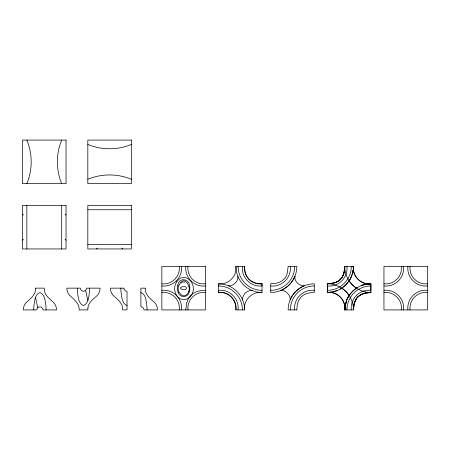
<?xml version="1.0" encoding="UTF-8"?>
<svg xmlns="http://www.w3.org/2000/svg" width="450" height="450" viewBox="0 0 450 450"><rect width="100%" height="100%" fill="white"/><g stroke="black" fill="none" stroke-linecap="round" stroke-linejoin="round"><path stroke-width="0.67" d="M218.469 292.348L218.469 290.323C229.601 289.058 239.389 298.749 238.067 309.921M218.469 283.944C228.144 284.867 237.218 276.514 235.884 266.372L244.586 266.372C244.603 270.731 245.407 275.394 248.349 278.786M262.018 292.348C252.332 291.42 243.264 299.779 244.597 309.921L235.884 309.921C237.352 299.784 228.268 291.392 218.469 292.5L218.469 283.793A26.117 26.117 0 0 1 244.592 309.921M262.018 283.944L262.018 285.969C250.886 287.235 241.093 277.537 242.421 266.372M270.726 285.969L270.726 292.489A26.117 26.117 0 0 0 296.848 266.372L288.152 266.372L287.19 273.572L286.014 276.424L284.248 278.955L281.734 281.098L278.764 282.555L275.13 283.472L270.726 283.793L270.726 285.969C281.897 287.291 291.589 277.504 290.323 266.372M296.854 309.921L297.141 305.736L297.945 302.299L299.312 299.289L301.207 296.854L303.643 294.958L306.652 293.591L310.089 292.787L314.274 292.5L314.274 283.798A26.117 26.117 0 0 0 288.152 309.921L296.82 309.921M327.341 292.258L327.341 285.969C338.507 287.291 348.204 277.504 346.933 266.372M327.341 284.597L327.341 283.798L333.877 283.022M370.89 291.696L370.884 292.489L366.109 292.882L362.228 293.974L359.786 295.256L357.671 297.011L355.832 299.447L354.555 302.31L353.756 305.707L353.43 309.921L354.234 303.379M181.451 266.372C182.734 277.498 172.986 287.252 161.854 285.969M185.805 309.921L186.502 303.384L188.634 298.069A10.609 10.609 0 0 0 192.032 294.193C195.801 291.251 200.717 290.301 205.403 290.323M294.677 309.921C293.411 298.789 303.103 288.996 314.274 290.323M370.884 284.034C361.367 284.799 352.103 276.536 353.43 266.372L344.756 266.372L344.048 272.694M351.293 309.921C350.021 298.789 359.719 288.996 370.884 290.323L370.884 283.944A25.959 25.672 0 0 0 368.859 283.989M403.549 266.372C404.831 277.498 395.083 287.252 383.951 285.969M407.902 309.921C406.62 298.789 416.368 289.041 427.5 290.323M353.469 309.701L354.071 304.037L356.282 298.733M344.756 266.597L343.991 272.908M179.274 266.372C180.495 276.345 171.827 285.013 161.854 283.793M187.982 309.921C186.761 299.947 195.429 291.279 205.403 292.5M345.246 266.372L344.767 266.372L344.486 270.456L343.671 273.994L341.944 277.56M401.372 266.372C402.593 276.345 393.924 285.013 383.951 283.793M410.079 309.921C408.859 299.947 417.527 291.279 427.5 292.5M345.009 306.309L346.691 300.054M353.216 269.983L351.534 276.238M343.991 272.919C343.018 277.014 340.144 280.659 336.201 282.234M343.744 273.769L342.309 276.986L340.706 279.124M354.482 302.518L356.799 298.012L359.516 295.436M46.08 309.921A48.443 48.443 0 0 0 45.945 306.349C45.231 301.579 45.118 294.491 39.921 292.5C34.723 294.491 34.611 301.579 33.891 306.349A48.443 48.443 0 0 0 33.761 309.921M77.31 288.146A48.443 48.443 0 0 0 77.439 291.713C78.159 296.483 78.272 303.57 83.469 305.567C88.667 303.57 88.779 296.483 89.494 291.713A48.443 48.443 0 0 0 89.629 288.146M179.184 285.002L180.759 282.212L182.947 280.834A3.324 3.212 -8.5 0 1 185.102 281.059L187.442 283.078L188.938 286.447M188.73 291.392L188.123 292.77A7.605 7.464 67.9 0 1 187.526 293.692L186.036 295.082L184.523 295.706A3.651 3.544 10.7 0 1 182.194 295.402L180.81 294.412L179.601 292.708M26.854 183.628C32.619 169.847 32.619 153.866 26.854 140.079M61.695 140.079C55.929 153.866 55.929 169.847 61.695 183.628M346.933 299.481L347.338 298.598M351.028 277.403L350.145 279.124M347.777 297.731L348.244 296.882M349.312 280.513L345.814 284.844L341.752 288.169M349.093 295.509L352.884 290.987L357.57 287.438M176.642 281.678L179.567 278.747A8.308 8.308 0 0 1 181.609 277.796L185.209 277.588A8.291 8.291 0 0 1 187.38 278.308L189.962 280.181M356.406 298.547L357.221 297.501M341.803 277.768L339.587 280.181L336.6 282.054M357.666 297.011L362.233 293.974M340.554 279.281L337.956 281.34L334.305 282.904M22.5 240.244L23.468 239.276M65.081 215.083L66.049 214.116M96.531 248.951L97.498 247.984M180.996 283.179L181.328 282.864M181.671 282.589L182.019 282.352M359.702 295.312L364.967 293.113L370.457 292.5M340.374 289.018L341.207 288.517A26.111 26.078 -36.6 0 1 340.436 288.968M187.993 298.463L188.634 298.069A14.704 14.704 0 0 1 192.043 294.199A12.032 12.032 0 0 0 189.928 280.215M336.195 282.234L332.409 283.354L327.791 283.787M337.202 290.565L330.947 292.247M131.372 144.433C117.585 150.199 101.61 150.199 87.823 144.433M87.823 179.274C101.61 173.509 117.585 173.509 131.372 179.274M361.941 285.368L361.041 285.716L362.936 285.03M362.548 285.159L363.465 284.867M182.678 282.026L185.006 282.026M363.071 284.985L366.069 284.237M334.299 282.909L327.341 283.793L327.341 292.489C337.399 291.229 345.898 300.122 344.841 309.921M364.134 293.327L370.884 292.5L370.884 283.793C360.917 285.013 352.249 276.345 353.469 266.372A26.128 26.128 0 0 1 327.33 292.5C337.303 291.279 345.977 299.947 344.756 309.921L353.469 309.921A26.128 26.128 0 0 0 327.341 283.793M365.963 284.259L367.279 284.04M366.159 284.22L366.874 284.102M331.043 292.236L327.341 292.348A25.959 25.672 0 0 0 330.93 292.129M368.719 283.882L370.884 283.793A26.117 26.117 0 0 0 344.762 309.921M252.197 290.588C246.679 289.789 242.134 295.223 242.623 299.953M370.592 285.969L370.884 285.969A23.94 23.94 0 0 0 346.939 309.921M87.823 209.756L131.372 209.756M87.823 244.597L131.372 244.597M352.091 266.372L351.293 266.372A23.94 23.94 0 0 1 327.341 290.317M235.896 266.372A26.117 26.117 0 0 0 262.018 292.494L262.018 283.793C257.169 283.815 251.859 282.724 248.496 278.955M427.5 285.969C416.368 287.252 406.62 277.498 407.902 266.372M205.403 285.969C194.276 287.252 184.523 277.498 185.805 266.372M383.951 290.323C395.083 289.041 404.831 298.789 403.549 309.921M161.854 290.323C173.014 289.007 182.829 298.721 181.451 309.921M427.5 283.793C417.527 285.013 408.859 276.345 410.079 266.372M262.018 283.793C252.045 285.013 243.377 276.345 244.597 266.372M205.403 283.793C195.429 285.013 186.761 276.345 187.982 266.372M383.951 292.5C393.924 291.279 402.593 299.947 401.372 309.921M218.469 292.5C228.786 291.049 236.621 300.285 235.884 309.921M161.854 292.5C171.827 291.279 180.495 299.947 179.274 309.921M140.895 292.5C146.149 294.379 146.16 301.68 146.925 306.349A48.443 48.443 0 0 1 147.054 309.921M127.018 305.567C121.764 303.688 121.753 296.381 120.988 291.713A48.443 48.443 0 0 1 120.859 288.146M228.465 285.778C233.218 286.532 238.624 281.07 237.876 276.368M121.691 247.984L122.659 248.951M65.081 239.276L66.049 240.244M22.5 214.116L23.468 215.083M85.646 290.323L87.823 300.465M37.744 307.744L35.567 297.602M61.695 205.403L61.695 248.951M26.854 205.403L26.854 248.951M176.726 281.739A12.369 12.369 0 0 0 176.754 295.644L177.806 296.865A8.516 8.516 0 0 0 188.055 298.586M179.134 292.95A9.416 9.27 -80.2 0 1 178.959 284.901M188.983 286.431A8.269 7.487 -83.9 0 1 188.792 291.414M218.469 285.975A23.94 23.94 0 0 1 242.415 309.921M262.018 290.317A23.94 23.94 0 0 1 238.072 266.372M290.329 309.921A23.94 23.94 0 0 1 314.274 285.975M294.671 266.372A23.94 23.94 0 0 1 270.726 290.317M370.884 292.5A26.128 26.128 0 0 1 344.756 266.372M353.565 266.372A25.965 25.898 85.7 0 1 353.559 267.053M344.661 309.921A25.965 25.898 85.7 0 1 344.852 306.748M346.984 299.334A26.111 26.1 -47.2 0 1 348.272 296.809M341.865 288.18A26.083 26.049 42.9 0 1 349.076 295.397M350.978 277.526A26.111 26.1 -47.2 0 1 349.121 280.822M356.451 288.152A26.111 26.078 -36.6 0 1 357.514 287.483M356.361 288.107A26.083 26.049 42.9 0 1 349.149 280.896M345.611 309.921A25.515 24.008 -89.9 0 1 345.791 306.877M346.461 303.283A25.515 24.008 -89.9 0 1 346.618 302.692M352.614 266.366A25.515 24.008 -89.9 0 1 352.603 266.979M352.266 270.619A25.515 24.008 -89.9 0 1 352.159 271.221M35.567 288.146C36.107 294.981 30.004 298.845 25.768 303.024A10.884 10.884 0 0 0 23.321 309.921L36.838 309.921A3.077 3.077 0 0 1 39.921 306.838A3.077 3.077 0 0 1 42.998 309.921L56.52 309.921A10.884 10.884 0 0 0 54.079 303.019C49.832 298.856 43.734 294.981 44.274 288.146L35.567 288.146M87.896 308.363L87.823 309.921L79.116 309.921C79.656 303.081 73.552 299.216 69.317 295.043A10.884 10.884 0 0 1 66.87 288.146L80.387 288.146A3.077 3.077 0 0 0 83.469 291.223A3.077 3.077 0 0 0 86.546 288.146L100.069 288.146A10.884 10.884 0 0 1 97.627 295.043C93.825 298.997 88.138 302.203 87.896 308.363M180.568 287.989L181.091 289.018L182.998 289.654A6.098 6.098 0 0 0 184.258 289.654C187.222 289.941 187.222 286.346 184.258 286.639A6.098 6.098 0 0 0 182.998 286.639L181.266 287.156L180.568 287.989M177.761 285.502L177.604 286.363A12.234 12.234 0 0 0 177.604 289.929C177.969 298.761 189.292 298.761 189.658 289.929A12.234 12.234 0 0 0 189.658 286.363C189.422 278.235 178.808 277.076 177.761 285.502M294.941 276.188L294.868 276.368A26.128 26.128 0 0 1 280.727 290.509C285.379 289.744 290.931 295.217 290.132 299.919A26.128 26.128 0 0 1 304.273 285.778C299.773 286.245 294.03 281.717 294.936 276.199M66.049 140.079L22.5 140.079L22.5 183.628L66.049 183.628L66.049 140.079M131.372 140.079L87.823 140.079L87.823 183.628L131.372 183.628L131.372 140.079M66.049 205.403L22.5 205.403L22.5 248.951L66.049 248.951L66.049 205.403M131.372 205.403L87.823 205.403L87.823 248.951L131.372 248.951L131.372 205.403M205.403 266.372L161.854 266.372L161.854 309.921L205.403 309.921L205.403 266.372M427.5 266.372L383.951 266.372L383.951 309.921L427.5 309.921L427.5 266.372M123.936 288.146L110.413 288.146A10.884 10.884 0 0 0 112.86 295.043C117.107 299.211 123.204 303.086 122.659 309.921L127.018 309.921L127.018 291.223A3.077 3.077 0 0 1 123.936 288.146M145.254 288.146L140.895 288.146L140.895 306.838A3.077 3.077 0 0 1 143.977 309.921L157.5 309.921A10.884 10.884 0 0 0 155.053 303.019C150.806 298.856 144.709 294.981 145.254 288.146"/></g></svg>
